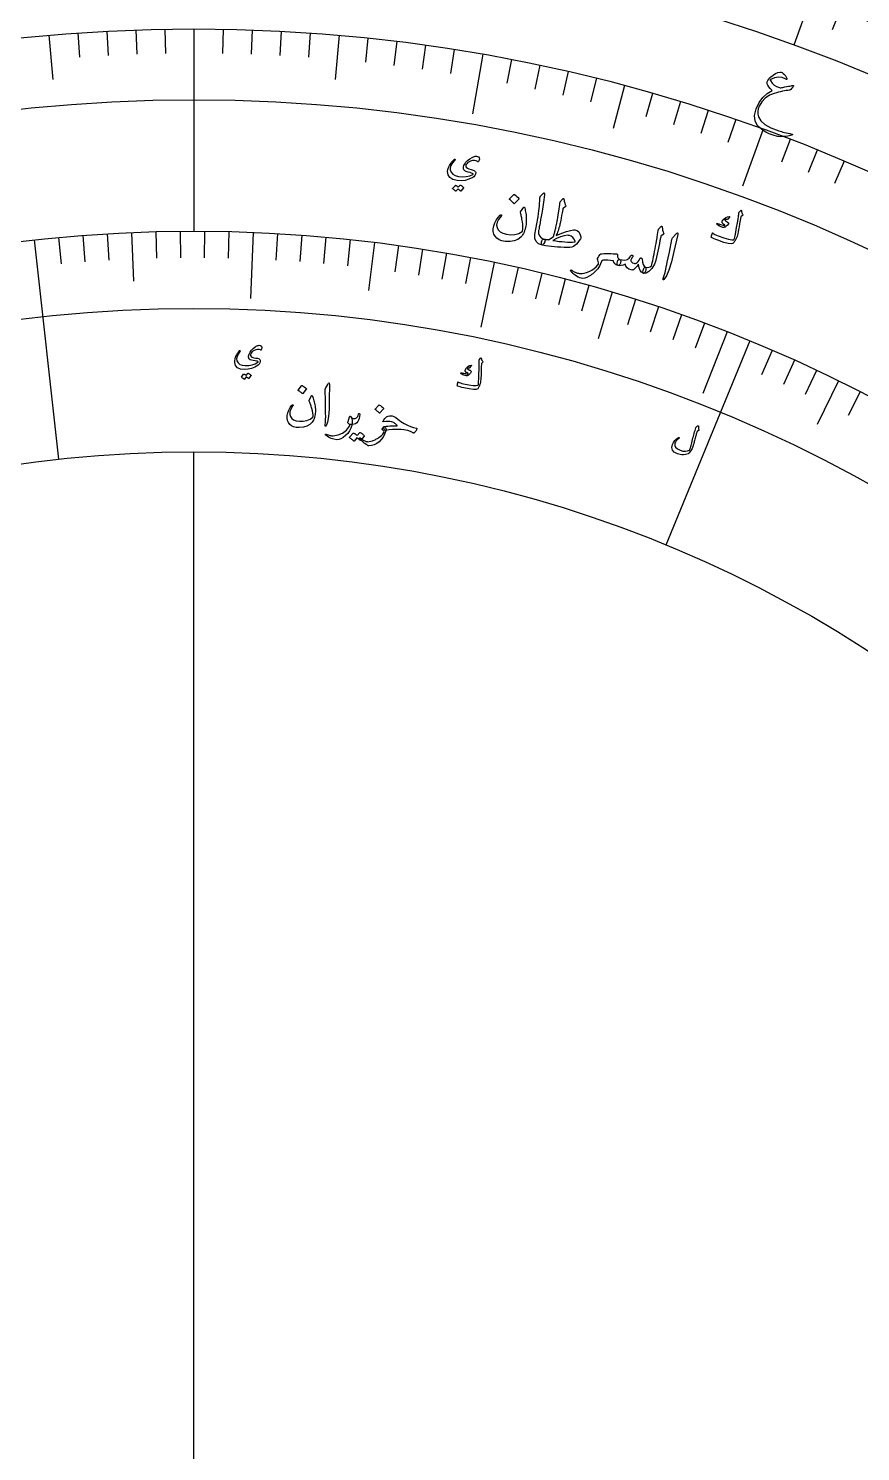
# Model space of a CAD drawing. Header units: millimetres. Extents: x -59 to 59, y -59 to 76.
# Drawn here: x -5.31 to 21.39, y 7.75 to 53.41 of the extents above; entities that cross this region are included whole.
import ezdxf

# ---------------------------------------------------------------- set-up
doc = ezdxf.new("R2010")
doc.units = ezdxf.units.MM
for name, color, linetype in [('ENGRAVE', 7, 'Continuous'), ('ENGRAVE_FINE', 8, 'Continuous'), ('TEXT', 5, 'Continuous')]:
    doc.layers.add(name, color=color, linetype=linetype)

msp = doc.modelspace()

# ---------------------------------------------------------------- linework, layer by layer
at = {"layer": 'ENGRAVE'}
for points in [[(19.7756, 54.333), (19.2459, 52.8777)], [(-4.6537, 53.1918), (-4.5292, 51.7694)], [(0, 53.395), (0, 46.905)], [(4.6537, 53.1918), (4.5292, 51.7694)], [(9.2719, 52.5838), (8.9339, 50.6664)], [(13.8196, 51.5756), (13.4501, 50.1965)], [(18.2622, 50.1749), (17.5963, 48.3453)], [(-5.1233, 46.6244), (-4.35, 39.5867)], [(-2.0062, 46.8621), (-1.9395, 45.3059)], [(1.8986, 46.8666), (1.8126, 44.7443)], [(5.7882, 46.5465), (5.596, 45.0008)], [(9.6366, 45.9044), (9.2002, 43.8257)], [(13.4182, 44.9448), (12.9726, 43.4523)], [(17.8322, 43.3831), (15.1405, 36.8347)], [(17.1075, 43.6739), (16.3328, 41.6962)], [(20.68, 42.1001), (19.9932, 40.7021)], [(0, -39.825), (0, 39.825)]]:
    msp.add_lwpolyline(points, dxfattribs=at)
for radius in [57.82, 57.82, 56.2713, 53.395, 53.395, 51.1235, 46.905, 46.905, 44.427, 39.825, 39.825]:
    msp.add_circle((0, 0), radius, dxfattribs=at)
at = {"layer": 'ENGRAVE_FINE'}
for points in [[(20.7208, 53.9796), (20.483, 53.36)], [(-3.7246, 53.2649), (-3.6703, 52.488)], [(-2.7945, 53.3218), (-2.7537, 52.5441)], [(-1.8635, 53.3625), (-1.8363, 52.5841)], [(-0.9319, 53.3869), (-0.9183, 52.6082)], [(0.9319, 53.3869), (0.9183, 52.6082)], [(1.8635, 53.3625), (1.8363, 52.5841)], [(2.7945, 53.3218), (2.7537, 52.5441)], [(3.7246, 53.2649), (3.6703, 52.488)], [(5.5813, 53.1025), (5.4999, 52.328)], [(6.5072, 52.997), (6.4123, 52.224)], [(7.4311, 52.8754), (7.3228, 52.1041)], [(8.3528, 52.7376), (8.231, 51.9684)], [(10.1882, 52.414), (10.0396, 51.6495)], [(11.1014, 52.2282), (10.9395, 51.4664)], [(12.0113, 52.0265), (11.8361, 51.2677)], [(12.9174, 51.8089), (12.729, 51.0533)], [(14.7177, 51.3266), (14.503, 50.5779)], [(15.6112, 51.0619), (15.3835, 50.3171)], [(16.5, 50.7817), (16.2593, 50.041)], [(17.3837, 50.486), (17.1302, 49.7496)], [(19.1351, 49.8485), (18.856, 49.1215)], [(20.0021, 49.507), (19.7104, 48.7849)], [(20.8631, 49.1504), (20.5588, 48.4335)], [(-4.3454, 46.7033), (-4.2667, 45.8573)], [(-3.5664, 46.7692), (-3.5018, 45.9221)], [(-2.7866, 46.8222), (-2.7361, 45.9741)], [(-1.2252, 46.889), (-1.2031, 46.0397)], [(-0.4441, 46.9029), (-0.4361, 46.0533)], [(0.3371, 46.9038), (0.331, 46.0542)], [(1.118, 46.8917), (1.0978, 46.0423)], [(2.6786, 46.8285), (2.6301, 45.9802)], [(3.4577, 46.7774), (3.3951, 45.9301)], [(4.2358, 46.7133), (4.1591, 45.8672)], [(5.0127, 46.6364), (4.9219, 45.7916)], [(6.562, 46.4437), (6.4431, 45.6025)], [(7.334, 46.3281), (7.2011, 45.4889)], [(8.1038, 46.1996), (7.9571, 45.3628)], [(8.8715, 46.0584), (8.7108, 45.2241)], [(10.3991, 45.7377), (10.2107, 44.9093)], [(11.1587, 45.5583), (10.9566, 44.7331)], [(11.9152, 45.3664), (11.6994, 44.5446)], [(12.6684, 45.1618), (12.439, 44.3438)], [(14.1642, 44.7153), (13.9077, 43.9053)], [(14.9064, 44.4734), (14.6364, 43.6678)], [(15.6444, 44.2191), (15.3611, 43.4182)], [(16.3782, 43.9526), (16.0816, 43.1565)], [(18.5519, 43.0802), (18.2159, 42.2999)], [(19.2666, 42.7654), (18.9176, 41.9908)], [(19.976, 42.4386), (19.6142, 41.6699)], [(21.3783, 41.7498), (20.991, 40.9936)]]:
    msp.add_lwpolyline(points, dxfattribs=at)
at = {"layer": 'TEXT'}
for points in [[(18.8079, 52.0081), (18.8428, 52.0051), (18.8771, 51.9921), (18.911, 51.969), (18.9444, 51.9359), (18.9604, 51.9163), (18.9747, 51.8973), (18.9873, 51.8787), (18.9982, 51.8606), (19.0075, 51.8431), (19.0151, 51.8263), (19.0212, 51.8102), (19.0256, 51.7949), (19.0272, 51.781), (19.0222, 51.7746), (19.0105, 51.7758), (18.9921, 51.7845), (18.8743, 51.8366), (18.7529, 51.8512), (18.6281, 51.8282), (18.5001, 51.7677), (18.4952, 51.7625), (18.4931, 51.756), (18.4936, 51.7483), (18.4968, 51.7394), (18.5506, 51.6581), (18.617, 51.5932), (18.6959, 51.5445), (18.7875, 51.5121), (18.8051, 51.5093), (18.8291, 51.5093), (18.8596, 51.5121), (18.8965, 51.5176), (18.9649, 51.5311), (19.0254, 51.5428), (19.0779, 51.553), (19.1225, 51.5615), (19.159, 51.5684), (19.1876, 51.5737), (19.2081, 51.5774), (19.2206, 51.5796), (19.2371, 51.5787), (19.2434, 51.5716), (19.2398, 51.5583), (19.2261, 51.5389), (19.1832, 51.4903), (19.1486, 51.4551), (19.1221, 51.4334), (19.1038, 51.4251), (19.0553, 51.4209), (19.0033, 51.4144), (18.9478, 51.4055), (18.8887, 51.3944), (18.8262, 51.3809), (18.7603, 51.3651), (18.6908, 51.347), (18.6179, 51.3265), (18.4648, 51.2653), (18.3335, 51.1758), (18.2241, 51.0583), (18.1365, 50.9129), (18.1046, 50.8281), (18.0897, 50.744), (18.0917, 50.6607), (18.1105, 50.5781), (18.185, 50.4497), (18.3197, 50.3315), (18.5145, 50.223), (18.7693, 50.1235), (18.8098, 50.1111), (18.8537, 50.0986), (18.9011, 50.0859), (18.9519, 50.0729), (19.006, 50.06), (19.0634, 50.0471), (19.1241, 50.0344), (19.188, 50.0217), (19.1988, 50.0189), (19.2062, 50.0153), (19.2103, 50.011), (19.211, 50.0061), (19.1937, 49.9896), (19.1434, 49.9738), (19.0602, 49.9585), (18.9441, 49.9437), (18.8748, 49.9376), (18.8156, 49.9359), (18.7663, 49.9386), (18.7271, 49.9458), (18.5865, 49.9863), (18.4617, 50.0308), (18.3529, 50.0794), (18.2599, 50.1321), (18.0985, 50.2714), (18.0077, 50.4332), (17.9875, 50.6179), (18.0385, 50.8256), (18.1358, 51.0281), (18.2539, 51.1952), (18.393, 51.3267), (18.5531, 51.4225), (18.4923, 51.4809), (18.4452, 51.5349), (18.4117, 51.5845), (18.3918, 51.6298), (18.388, 51.6465), (18.3874, 51.6636), (18.3901, 51.6809), (18.3959, 51.6985), (18.4195, 51.7429), (18.4461, 51.7835), (18.4755, 51.8203), (18.5078, 51.8532), (18.5846, 51.9152), (18.6602, 51.9616), (18.7346, 51.9926), (18.8079, 52.0081)], [(9.0961, 49.1402), (9.0522, 49.1644), (9, 49.1746), (8.9397, 49.1708), (8.8714, 49.153), (8.8263, 49.1322), (8.787, 49.1049), (8.7535, 49.0708), (8.7257, 49.0302), (8.7221, 49.0217), (8.7203, 49.0126), (8.7202, 49.0027), (8.7219, 48.9922), (8.7392, 48.9573), (8.7734, 48.9271), (8.8244, 48.9018), (8.8921, 48.8811), (8.959, 48.8614), (9.0062, 48.839), (9.0335, 48.8141), (9.041, 48.7867), (9.0326, 48.7339), (9.0137, 48.689), (8.9842, 48.652), (8.9441, 48.6228), (8.8243, 48.569), (8.7013, 48.5355), (8.575, 48.5221), (8.4452, 48.529), (8.308, 48.5627), (8.2112, 48.6227), (8.1547, 48.7091), (8.1386, 48.8221), (8.1464, 48.8813), (8.1655, 48.9439), (8.196, 49.0097), (8.2378, 49.0789), (8.2515, 49.0977), (8.2653, 49.1158), (8.2793, 49.1332), (8.2935, 49.1497), (8.308, 49.1656), (8.3228, 49.1808), (8.3379, 49.1955), (8.3535, 49.2094), (8.3615, 49.215), (8.3681, 49.2166), (8.3733, 49.2144), (8.3771, 49.2084), (8.3786, 49.2015), (8.3782, 49.1948), (8.3757, 49.1886), (8.3712, 49.1826), (8.2956, 49.097), (8.2458, 49.0166), (8.2219, 48.9415), (8.2237, 48.8717), (8.2539, 48.7934), (8.3072, 48.7327), (8.3837, 48.6895), (8.4833, 48.6637), (8.6147, 48.6513), (8.7361, 48.6573), (8.8477, 48.6817), (8.9495, 48.7246), (8.9559, 48.7287), (8.9589, 48.7334), (8.9585, 48.7386), (8.9547, 48.7446), (8.9371, 48.7575), (8.9051, 48.7715), (8.8587, 48.7867), (8.7978, 48.8029), (8.7363, 48.8219), (8.6909, 48.8451), (8.6615, 48.8725), (8.6483, 48.904), (8.6457, 48.9388), (8.6496, 48.9741), (8.6598, 49.01), (8.6765, 49.0464), (8.722, 49.1156), (8.779, 49.1766), (8.8475, 49.2294), (8.9276, 49.2739), (8.9486, 49.284), (8.9688, 49.2924), (8.9881, 49.2992), (9.0065, 49.3042), (9.024, 49.3076), (9.0405, 49.3095), (9.0559, 49.31), (9.0703, 49.3089), (9.1247, 49.2935), (9.1541, 49.2632), (9.1586, 49.2179), (9.1382, 49.1577), (9.1284, 49.1423), (9.1182, 49.1343), (9.1074, 49.1336), (9.0961, 49.1402)], [(8.544, 48.3807), (8.5461, 48.3822), (8.5488, 48.3829), (8.5521, 48.3827), (8.5559, 48.3816), (8.569, 48.3738), (8.5815, 48.3656), (8.5935, 48.3568), (8.6049, 48.3476), (8.6159, 48.3379), (8.6264, 48.3274), (8.6366, 48.3163), (8.6464, 48.3045), (8.648, 48.3011), (8.6485, 48.2978), (8.6476, 48.2945), (8.6455, 48.2913), (8.5578, 48.1938), (8.5557, 48.1927), (8.5529, 48.1931), (8.5496, 48.1952), (8.5456, 48.1989), (8.5429, 48.2021), (8.5385, 48.2067), (8.5323, 48.2126), (8.5244, 48.2198), (8.5146, 48.2284), (8.5028, 48.2386), (8.4892, 48.2504), (8.4736, 48.2637), (8.4048, 48.188), (8.4019, 48.1858), (8.3986, 48.1857), (8.3949, 48.1877), (8.3909, 48.1919), (8.3874, 48.1955), (8.3819, 48.2009), (8.3743, 48.2081), (8.3646, 48.2173), (8.3527, 48.2282), (8.3384, 48.2411), (8.3217, 48.2559), (8.3026, 48.2726), (8.3007, 48.2751), (8.3001, 48.2775), (8.3008, 48.2796), (8.3026, 48.2815), (8.3905, 48.3749), (8.3926, 48.3764), (8.3953, 48.377), (8.3985, 48.3768), (8.4024, 48.3758), (8.4136, 48.3698), (8.4244, 48.3632), (8.4347, 48.3561), (8.4445, 48.3484), (8.4539, 48.3402), (8.4628, 48.3316), (8.4713, 48.3226), (8.4794, 48.3133)], [(10.2688, 48.0789), (10.2722, 48.0811), (10.2765, 48.0819), (10.2817, 48.0814), (10.2878, 48.0795), (10.328, 48.0526), (10.3647, 48.0224), (10.3981, 47.9888), (10.4279, 47.9519), (10.4305, 47.9467), (10.4311, 47.942), (10.4297, 47.9376), (10.4263, 47.9337), (10.2843, 47.7884), (10.2795, 47.7852), (10.2742, 47.7853), (10.2685, 47.7887), (10.2623, 47.7954), (10.2569, 47.8012), (10.2484, 47.81), (10.2366, 47.8218), (10.2217, 47.8365), (10.2034, 47.8543), (10.1812, 47.8753), (10.1553, 47.8993), (10.1256, 47.9264), (10.1218, 47.9307), (10.1203, 47.9345), (10.121, 47.9378), (10.1239, 47.9407)], [(11.2181, 48.1222), (11.224, 48.1277), (11.2292, 48.1312), (11.2335, 48.1325), (11.237, 48.1317), (11.2417, 48.1275), (11.2445, 48.1177), (11.2453, 48.1023), (11.2443, 48.0812), (11.2243, 47.9121), (11.2038, 47.7563), (11.1827, 47.6136), (11.1612, 47.4842), (11.1409, 47.3739), (11.1229, 47.2751), (11.107, 47.1876), (11.0934, 47.1116), (11.0819, 47.0469), (11.0724, 46.9938), (11.0648, 46.9521), (11.0592, 46.9218), (11.0577, 46.8277), (11.0852, 46.7516), (11.1419, 46.6936), (11.2276, 46.6536), (11.2511, 46.6409), (11.2634, 46.6216), (11.2645, 46.5957), (11.2545, 46.5632), (11.2317, 46.5137), (11.2117, 46.4792), (11.1944, 46.4598), (11.1799, 46.4554), (11.0576, 46.5024), (10.9763, 46.5749), (10.9361, 46.6731), (10.937, 46.797), (10.946, 46.8543), (10.9554, 46.9116), (10.9652, 46.969), (10.9755, 47.0264), (10.9861, 47.0839), (10.9968, 47.1415), (11.0077, 47.1992), (11.0188, 47.257), (11.0401, 47.3672), (11.0571, 47.467), (11.07, 47.5562), (11.0786, 47.6349), (11.0847, 47.711), (11.0903, 47.7923), (11.0953, 47.8789), (11.0996, 47.9706), (11.1012, 47.987), (11.105, 48.0014), (11.111, 48.0138), (11.1192, 48.0242)], [(11.8369, 47.9457), (11.8437, 47.95), (11.8494, 47.9525), (11.854, 47.9533), (11.8577, 47.9522), (11.8616, 47.9492), (11.8648, 47.9446), (11.8673, 47.9385), (11.8691, 47.9307), (11.876, 47.8975), (11.8828, 47.8667), (11.8893, 47.8382), (11.8958, 47.8121), (11.9022, 47.7886), (11.9089, 47.768), (11.9159, 47.7502), (11.9231, 47.7353), (11.9281, 47.7232), (11.928, 47.7119), (11.9226, 47.7012), (11.9121, 47.6913), (11.8536, 47.6476), (11.8455, 47.6395), (11.8391, 47.6296), (11.8342, 47.6178), (11.831, 47.6042), (11.8124, 47.4987), (11.7958, 47.4058), (11.7812, 47.3256), (11.7685, 47.258), (11.7579, 47.2029), (11.7494, 47.16), (11.7431, 47.1295), (11.739, 47.1113), (11.7252, 47.0578), (11.7111, 47.0074), (11.6967, 46.9599), (11.682, 46.9154), (11.6672, 46.8739), (11.6524, 46.8352), (11.6376, 46.7995), (11.6228, 46.7668), (11.8008, 46.8436), (11.9526, 46.8986), (12.0779, 46.932), (12.1764, 46.944), (12.2186, 46.9429), (12.2553, 46.9375), (12.2865, 46.9276), (12.312, 46.9133), (12.3455, 46.8831), (12.3739, 46.8419), (12.3973, 46.7898), (12.4157, 46.7266), (12.4173, 46.7122), (12.4154, 46.6968), (12.41, 46.6802), (12.401, 46.6625), (12.3614, 46.601), (12.3186, 46.5438), (12.2726, 46.491), (12.2235, 46.4424), (12.1807, 46.4141), (12.1258, 46.3943), (12.0585, 46.3829), (11.9789, 46.3798), (11.8744, 46.3832), (11.7712, 46.3883), (11.6692, 46.395), (11.5684, 46.4034), (11.469, 46.4135), (11.3711, 46.4256), (11.2748, 46.4395), (11.1799, 46.4554), (11.1702, 46.4609), (11.1627, 46.4724), (11.1574, 46.4896), (11.1545, 46.5128), (11.1536, 46.5405), (11.1558, 46.5666), (11.1611, 46.5911), (11.1695, 46.614), (11.1805, 46.633), (11.1939, 46.6459), (11.2096, 46.6528), (11.2276, 46.6536), (11.2503, 46.6494), (11.2719, 46.6458), (11.2922, 46.6428), (11.3114, 46.6403), (11.3294, 46.6381), (11.3461, 46.636), (11.3614, 46.6338), (11.3755, 46.6317), (11.5274, 46.7204), (11.5298, 46.7253), (11.5325, 46.7317), (11.5357, 46.7396), (11.5392, 46.749), (11.543, 46.7599), (11.5473, 46.7723), (11.5519, 46.7863), (11.5569, 46.8018), (11.562, 46.8186), (11.5673, 46.8368), (11.5725, 46.8563), (11.5778, 46.8771), (11.5832, 46.899), (11.5888, 46.9219), (11.5947, 46.9457), (11.6009, 46.9705), (11.6075, 46.9986), (11.615, 47.0324), (11.6232, 47.0717), (11.6323, 47.1167), (11.6421, 47.1671), (11.6525, 47.2226), (11.6636, 47.2831), (11.6754, 47.3487), (11.7011, 47.4944), (11.7202, 47.61), (11.7328, 47.6954), (11.7388, 47.7506), (11.7415, 47.7864), (11.7441, 47.8134), (11.7467, 47.8318), (11.7492, 47.8413), (11.7605, 47.8578), (11.7716, 47.8732), (11.7826, 47.8874), (11.7935, 47.9004), (11.8044, 47.9126), (11.8152, 47.9242), (11.8261, 47.9353), (11.8369, 47.9457)], [(10.6125, 47.6562), (10.6229, 47.6147), (10.6324, 47.5717), (10.6409, 47.5272), (10.6484, 47.4811), (10.6547, 47.4333), (10.6593, 47.3835), (10.6623, 47.3317), (10.6636, 47.2781), (10.6631, 47.225), (10.6602, 47.1729), (10.6549, 47.1218), (10.6472, 47.0716), (10.6371, 47.0223), (10.6245, 46.9737), (10.6095, 46.9258), (10.592, 46.8786), (10.5697, 46.8299), (10.5445, 46.786), (10.5164, 46.7468), (10.4852, 46.7123), (10.3896, 46.6392), (10.2751, 46.5925), (10.1418, 46.5721), (9.9894, 46.5776), (9.8826, 46.5977), (9.7926, 46.6316), (9.7191, 46.6795), (9.6621, 46.7414), (9.6244, 46.8137), (9.6045, 46.8932), (9.6023, 46.98), (9.6179, 47.0742), (9.6508, 47.1707), (9.697, 47.2603), (9.7568, 47.3431), (9.8301, 47.419), (9.8409, 47.4272), (9.8505, 47.431), (9.859, 47.4304), (9.8662, 47.4254), (9.8722, 47.4169), (9.8723, 47.4068), (9.8665, 47.395), (9.8548, 47.3815), (9.777, 47.283), (9.7293, 47.1895), (9.7116, 47.1011), (9.7238, 47.0178), (9.7624, 46.945), (9.8258, 46.8855), (9.9139, 46.8392), (10.0268, 46.8059), (10.1684, 46.7897), (10.3, 46.7993), (10.4216, 46.8348), (10.5335, 46.8964), (10.5361, 46.8989), (10.5384, 46.9029), (10.5405, 46.9083), (10.5424, 46.9153), (10.5517, 46.9714), (10.5544, 47.0385), (10.5506, 47.1167), (10.5402, 47.2059), (10.5331, 47.2512), (10.5259, 47.2935), (10.5186, 47.3328), (10.5112, 47.369), (10.5035, 47.4021), (10.4953, 47.432), (10.4867, 47.4586), (10.4777, 47.482), (10.4736, 47.494), (10.4722, 47.5046), (10.4733, 47.5138), (10.4771, 47.5215), (10.5804, 47.6703), (10.5888, 47.6785), (10.5969, 47.6788), (10.6048, 47.6714), (10.6125, 47.6562)], [(17.569, 47.5575), (17.5714, 47.5398), (17.5744, 47.5228), (17.5781, 47.5065), (17.5824, 47.4908), (17.5875, 47.4757), (17.5933, 47.4612), (17.5999, 47.4472), (17.6074, 47.4339), (17.6096, 47.4271), (17.6087, 47.4204), (17.6048, 47.414), (17.5977, 47.4078), (17.5573, 47.3758), (17.5532, 47.3723), (17.5501, 47.3691), (17.5479, 47.3664), (17.5466, 47.3642), (17.5282, 47.2443), (17.5107, 47.1362), (17.4941, 47.04), (17.4786, 46.9556), (17.464, 46.8832), (17.4503, 46.8229), (17.4376, 46.7746), (17.4259, 46.7383), (17.4008, 46.671), (17.3916, 46.6502), (17.3814, 46.6296), (17.3702, 46.6093), (17.3578, 46.5893), (17.3444, 46.5696), (17.3297, 46.5503), (17.3138, 46.5314), (17.2966, 46.5128), (17.2433, 46.4956), (17.1444, 46.5071), (16.9997, 46.547), (16.809, 46.6149), (16.7503, 46.6384), (16.6965, 46.6616), (16.6476, 46.6845), (16.6036, 46.7071), (16.6, 46.7104), (16.598, 46.7142), (16.5974, 46.7184), (16.5984, 46.723), (16.6047, 46.7446), (16.6105, 46.7642), (16.6159, 46.7818), (16.6209, 46.7974), (16.6256, 46.8112), (16.63, 46.8233), (16.634, 46.8339), (16.6378, 46.8427), (16.6402, 46.8476), (16.6431, 46.8498), (16.6463, 46.8493), (16.6499, 46.8462), (16.6786, 46.825), (16.7176, 46.803), (16.7667, 46.7803), (16.826, 46.7568), (17.0051, 46.692), (17.1481, 46.6493), (17.2553, 46.629), (17.3267, 46.6314), (17.3421, 46.6732), (17.3618, 46.7524), (17.3858, 46.8688), (17.4138, 47.0227), (17.4406, 47.1771), (17.4602, 47.2942), (17.4729, 47.3737), (17.4786, 47.4159), (17.4798, 47.4275), (17.481, 47.4384), (17.482, 47.4486), (17.483, 47.458), (17.4839, 47.4665), (17.4846, 47.4742), (17.4852, 47.4809), (17.4857, 47.4867), (17.4874, 47.499), (17.4911, 47.51), (17.4967, 47.5198), (17.5042, 47.5283), (17.55, 47.5707), (17.5535, 47.5734), (17.5567, 47.5749), (17.5597, 47.5751), (17.5623, 47.574), (17.565, 47.5709), (17.567, 47.5672), (17.5683, 47.5627), (17.569, 47.5575)], [(14.9101, 46.9666), (14.9362, 46.9971), (14.9567, 47.0214), (14.9715, 47.0394), (14.9807, 47.0511), (14.9873, 47.0584), (14.9942, 47.0629), (15.0015, 47.0646), (15.009, 47.0635), (15.0168, 47.0596), (15.0222, 47.0533), (15.0255, 47.0449), (15.0265, 47.0342), (15.0301, 46.9821), (15.0386, 46.9334), (15.0522, 46.8881), (15.0708, 46.8463), (15.0756, 46.8333), (15.0742, 46.8209), (15.0665, 46.8089), (15.0527, 46.7974), (14.9829, 46.7461), (14.9766, 46.7151), (14.9704, 46.6847), (14.9645, 46.6548), (14.9587, 46.6254), (14.9531, 46.5966), (14.9476, 46.5683), (14.9423, 46.5406), (14.9372, 46.5134), (14.8895, 46.2617), (14.8469, 46.0666), (14.8095, 45.9282), (14.7776, 45.8462), (14.6882, 45.7077), (14.5995, 45.6126), (14.5113, 45.561), (14.4236, 45.5528), (14.4214, 45.5535), (14.4193, 45.5541), (14.4172, 45.5548), (14.415, 45.5555), (14.4061, 45.5717), (14.4068, 45.602), (14.4169, 45.6466), (14.4365, 45.7055), (14.4454, 45.7267), (14.4565, 45.7407), (14.4697, 45.7475), (14.4851, 45.7471), (14.5431, 45.7407), (14.5948, 45.7461), (14.6403, 45.7632), (14.6795, 45.7921), (14.6921, 45.8379), (14.7053, 45.8903), (14.719, 45.9494), (14.7331, 46.0152), (14.7478, 46.0873), (14.763, 46.1655), (14.7788, 46.2498), (14.7951, 46.3401), (14.8119, 46.4287), (14.8266, 46.5084), (14.8394, 46.5792), (14.8502, 46.6411), (14.8593, 46.694), (14.8671, 46.7379), (14.8735, 46.7727), (14.8785, 46.7985), (14.8956, 46.9285), (14.8987, 46.9408), (14.9022, 46.9513), (14.906, 46.9599), (14.9101, 46.9666)], [(17.1836, 47.374), (17.186, 47.3727), (17.1879, 47.3708), (17.1892, 47.3684), (17.1899, 47.3654), (17.1897, 47.3631), (17.189, 47.3607), (17.1879, 47.3582), (17.1864, 47.3558), (17.1307, 47.2933), (17.1245, 47.2872), (17.1187, 47.2829), (17.1133, 47.2804), (17.1084, 47.2796), (17.0892, 47.281), (17.072, 47.2799), (17.0568, 47.2763), (17.0437, 47.2702), (17.04, 47.2659), (17.0407, 47.2596), (17.0458, 47.2514), (17.0552, 47.2412), (17.0621, 47.2357), (17.0692, 47.2303), (17.0766, 47.225), (17.0844, 47.2197), (17.0926, 47.2145), (17.1013, 47.2093), (17.1104, 47.2042), (17.1201, 47.199), (17.15, 47.1717), (17.1504, 47.1377), (17.1214, 47.0971), (17.0629, 47.0498), (17.0413, 47.0373), (17.0215, 47.0286), (17.0035, 47.0237), (16.9873, 47.0226), (16.9708, 47.025), (16.949, 47.0314), (16.9221, 47.0418), (16.89, 47.0561), (16.8737, 47.0638), (16.8584, 47.0717), (16.8443, 47.0798), (16.8311, 47.0881), (16.8189, 47.0963), (16.8076, 47.1043), (16.7971, 47.1119), (16.7875, 47.1192), (16.7822, 47.1253), (16.7789, 47.1312), (16.7778, 47.137), (16.7787, 47.1426), (16.7815, 47.1477), (16.7855, 47.1507), (16.7906, 47.1515), (16.797, 47.1501), (16.8168, 47.1445), (16.8391, 47.1378), (16.864, 47.13), (16.8913, 47.121), (16.9425, 47.1043), (16.983, 47.0931), (17.0131, 47.0874), (17.0326, 47.0873), (17.0354, 47.0881), (17.0374, 47.0898), (17.0386, 47.0924), (17.0388, 47.0959), (17.0383, 47.0984), (17.0367, 47.101), (17.0341, 47.1038), (17.0303, 47.1068), (16.9935, 47.131), (16.9785, 47.1419), (16.9663, 47.1533), (16.9571, 47.1652), (16.9508, 47.1775), (16.9465, 47.191), (16.9456, 47.2035), (16.9482, 47.2153), (16.9541, 47.2262), (17.0075, 47.295), (17.0635, 47.3426), (17.1222, 47.3689), (17.1836, 47.374)], [(12.0483, 46.7665), (12.0371, 46.769), (12.0254, 46.7707), (12.0132, 46.7716), (12.0005, 46.7718), (11.8817, 46.757), (11.7605, 46.7247), (11.637, 46.675), (11.5113, 46.6077), (11.6161, 46.5919), (11.7162, 46.5788), (11.8115, 46.5685), (11.9021, 46.5609), (11.9879, 46.5563), (12.069, 46.5548), (12.1455, 46.5564), (12.2173, 46.5611), (12.2241, 46.5621), (12.2282, 46.5647), (12.2294, 46.5689), (12.2279, 46.5747), (12.1959, 46.6449), (12.1553, 46.7002), (12.1061, 46.7408), (12.0483, 46.7665)], [(15.4635, 46.8112), (15.4977, 46.8441), (15.5192, 46.8524), (15.5281, 46.8364), (15.5243, 46.7959), (15.3995, 46.2526), (15.3215, 45.9196), (15.2419, 45.6593), (15.1613, 45.4717), (15.0799, 45.3564), (15.0693, 45.3483), (15.0612, 45.3448), (15.0555, 45.3458), (15.0521, 45.3513), (15.0505, 45.3589), (15.0506, 45.368), (15.0523, 45.3786), (15.0557, 45.3907), (15.0866, 45.4838), (15.1151, 45.584), (15.1411, 45.6912), (15.1647, 45.8056), (15.1714, 45.8353), (15.1886, 45.9157), (15.2163, 46.047), (15.2543, 46.2291), (15.3346, 46.6343), (15.3403, 46.6554), (15.3477, 46.6741), (15.3567, 46.6905), (15.3674, 46.7046)], [(13.6123, 45.8017), (13.579, 45.8133), (13.55, 45.8267), (13.5255, 45.8421), (13.5052, 45.8594), (13.4966, 45.8684), (13.4889, 45.8784), (13.4822, 45.8892), (13.4765, 45.9009), (13.4714, 45.9133), (13.4666, 45.9262), (13.4621, 45.9396), (13.4579, 45.9536), (13.3638, 45.9663), (13.2763, 45.9734), (13.1954, 45.9748), (13.1212, 45.9707), (13.1048, 45.9668), (13.0915, 45.9586), (13.0814, 45.9463), (13.0746, 45.9299), (13.0493, 45.8616), (13.0215, 45.8007), (12.9913, 45.7474), (12.9585, 45.7015), (12.9292, 45.6667), (12.8983, 45.6332), (12.866, 45.601), (12.8322, 45.5701), (12.797, 45.5406), (12.7604, 45.5126), (12.7224, 45.4862), (12.683, 45.4614), (12.6087, 45.4214), (12.5414, 45.3967), (12.4811, 45.3873), (12.4275, 45.3934), (12.3791, 45.4097), (12.3298, 45.4323), (12.2797, 45.4613), (12.2286, 45.4966), (12.2041, 45.5159), (12.1819, 45.534), (12.162, 45.5512), (12.1443, 45.5672), (12.1288, 45.5821), (12.1152, 45.5958), (12.1036, 45.6081), (12.0939, 45.6193), (12.0887, 45.628), (12.0865, 45.6365), (12.0874, 45.6447), (12.0913, 45.6528), (12.0975, 45.6586), (12.1048, 45.6603), (12.1134, 45.6579), (12.1231, 45.6514), (12.1609, 45.6248), (12.1958, 45.6033), (12.2278, 45.587), (12.2568, 45.5758), (12.272, 45.5708), (12.2883, 45.5661), (12.3057, 45.5617), (12.3242, 45.5576), (12.3438, 45.5538), (12.3644, 45.5502), (12.3862, 45.547), (12.409, 45.544), (12.4591, 45.5444), (12.5203, 45.5558), (12.5927, 45.5781), (12.6763, 45.6114), (12.7618, 45.6542), (12.8397, 45.7056), (12.91, 45.7655), (12.9728, 45.834), (12.9753, 45.8368), (12.9768, 45.8399), (12.9772, 45.8433), (12.9765, 45.8471), (12.9764, 45.893), (12.9724, 45.9353), (12.9643, 45.9741), (12.9524, 46.0092), (12.9521, 46.0299), (12.966, 46.0618), (12.9943, 46.105), (13.0368, 46.1595), (13.0477, 46.1694), (13.0598, 46.1766), (13.0732, 46.181), (13.0879, 46.1827), (13.1502, 46.1846), (13.2114, 46.1858), (13.2716, 46.1864), (13.3307, 46.1863), (13.3891, 46.1853), (13.4469, 46.1833), (13.5041, 46.1801), (13.5607, 46.1759), (13.5739, 46.1736), (13.5832, 46.1682), (13.5887, 46.1598), (13.5903, 46.1484), (13.588, 46.1243), (13.5884, 46.1017), (13.5916, 46.0807), (13.5976, 46.0612), (13.608, 46.044), (13.6235, 46.0276), (13.6443, 46.0119), (13.6704, 45.9971), (13.6824, 45.9872), (13.6902, 45.9729), (13.6938, 45.9543), (13.6931, 45.9313), (13.6889, 45.9065), (13.6821, 45.8826), (13.6725, 45.8594), (13.6603, 45.8371), (13.6474, 45.8192), (13.6351, 45.8074), (13.6234, 45.8016), (13.6123, 45.8017)], [(13.666, 45.9984), (13.7422, 45.9805), (13.8084, 45.9748), (13.8649, 45.9814), (13.9116, 46.0005), (13.9358, 46.019), (13.9614, 46.044), (13.9883, 46.0753), (14.0166, 46.113), (14.0262, 46.1239), (14.0353, 46.1316), (14.0441, 46.1362), (14.0525, 46.1376), (14.0623, 46.1367), (14.0702, 46.1334), (14.0762, 46.1277), (14.0802, 46.1197), (14.0826, 46.1089), (14.0819, 46.0979), (14.0781, 46.0866), (14.0713, 46.075), (14.0505, 46.0463), (14.0349, 46.0216), (14.0248, 46.0009), (14.02, 45.9841), (14.02, 45.9582), (14.0296, 45.9344), (14.0486, 45.9128), (14.0771, 45.8932), (14.1108, 45.8779), (14.1408, 45.8701), (14.1673, 45.8699), (14.1903, 45.8773), (14.2185, 45.8978), (14.2494, 45.9308), (14.283, 45.9762), (14.3194, 46.0341), (14.3243, 46.0409), (14.3315, 46.0446), (14.3411, 46.0452), (14.3529, 46.0427), (14.3634, 46.0382), (14.371, 46.0323), (14.3758, 46.0248), (14.3778, 46.0159), (14.3894, 45.9148), (14.4115, 45.8362), (14.4441, 45.7801), (14.4873, 45.7464), (14.4968, 45.7378), (14.5024, 45.7214), (14.5041, 45.6974), (14.5019, 45.6658), (14.4974, 45.6415), (14.4905, 45.6189), (14.4812, 45.5979), (14.4695, 45.5786), (14.4583, 45.5645), (14.4474, 45.5553), (14.4365, 45.5512), (14.4257, 45.5521), (14.3612, 45.5872), (14.3129, 45.6464), (14.281, 45.7298), (14.2653, 45.8375), (14.2645, 45.843), (14.2625, 45.8455), (14.2591, 45.8447), (14.2545, 45.8408), (14.2167, 45.7869), (14.1823, 45.7429), (14.1512, 45.7088), (14.1236, 45.6846), (14.0993, 45.67), (14.0747, 45.6612), (14.0498, 45.6581), (14.0246, 45.6606), (13.9555, 45.687), (13.9003, 45.7264), (13.859, 45.779), (13.8317, 45.8448), (13.7697, 45.8176), (13.7119, 45.8016), (13.658, 45.7967), (13.608, 45.803), (13.5966, 45.8096), (13.5884, 45.8218), (13.5833, 45.8396), (13.5813, 45.8629), (13.586, 45.9318), (13.6016, 45.9774), (13.6283, 45.9996), (13.666, 45.9984)], [(2.1323, 43.0942), (2.0898, 43.1107), (2.0416, 43.1136), (1.9877, 43.1028), (1.9283, 43.0784), (1.8902, 43.0543), (1.8581, 43.0249), (1.832, 42.9901), (1.8119, 42.9501), (1.8097, 42.9421), (1.8092, 42.9336), (1.8103, 42.9247), (1.8131, 42.9154), (1.833, 42.8861), (1.8674, 42.8631), (1.9164, 42.8464), (1.9799, 42.836), (2.0426, 42.8263), (2.0878, 42.8119), (2.1154, 42.7928), (2.1255, 42.769), (2.1244, 42.7204), (2.1127, 42.6776), (2.0906, 42.6407), (2.0581, 42.6096), (1.9567, 42.5466), (1.85, 42.5015), (1.7379, 42.4741), (1.6202, 42.4645), (1.4925, 42.4782), (1.3981, 42.5204), (1.3367, 42.5914), (1.3084, 42.6912), (1.3083, 42.7455), (1.3178, 42.8042), (1.3372, 42.8672), (1.3665, 42.9346), (1.3765, 42.9533), (1.3868, 42.9713), (1.3973, 42.9886), (1.408, 43.0053), (1.4191, 43.0213), (1.4306, 43.0369), (1.4425, 43.0519), (1.4548, 43.0664), (1.4613, 43.0723), (1.4671, 43.0746), (1.472, 43.0733), (1.4762, 43.0683), (1.4784, 43.0622), (1.4788, 43.0562), (1.4774, 43.0503), (1.4741, 43.0444), (1.4163, 42.958), (1.3813, 42.8795), (1.3689, 42.8089), (1.379, 42.7463), (1.4157, 42.6794), (1.4712, 42.6312), (1.5453, 42.6016), (1.6382, 42.5905), (1.758, 42.5953), (1.8666, 42.6154), (1.9641, 42.651), (2.0506, 42.702), (2.0559, 42.7064), (2.058, 42.711), (2.057, 42.7157), (2.0528, 42.7206), (2.0355, 42.7301), (2.0049, 42.7388), (1.9613, 42.7469), (1.9045, 42.7541), (1.8468, 42.7638), (1.803, 42.7792), (1.7733, 42.8003), (1.7576, 42.8271), (1.751, 42.8581), (1.7502, 42.8904), (1.755, 42.9239), (1.7656, 42.9587), (1.7982, 43.0266), (1.8422, 43.0885), (1.8975, 43.1444), (1.9643, 43.1942), (1.982, 43.2059), (1.9992, 43.2159), (2.0157, 43.2243), (2.0317, 43.2311), (2.0471, 43.2363), (2.0617, 43.24), (2.0755, 43.2422), (2.0887, 43.243), (2.1395, 43.2358), (2.1697, 43.212), (2.1792, 43.1718), (2.1682, 43.1151), (2.1612, 43.1), (2.1529, 43.0915), (2.1433, 43.0895), (2.1323, 43.0942)], [(9.2167, 42.8244), (9.2212, 42.8089), (9.2261, 42.794), (9.2315, 42.7797), (9.2374, 42.7661), (9.2439, 42.7532), (9.251, 42.7409), (9.2588, 42.7292), (9.2672, 42.7181), (9.2701, 42.7123), (9.2702, 42.7062), (9.2675, 42.6999), (9.2619, 42.6934), (9.2296, 42.6595), (9.2264, 42.6557), (9.224, 42.6525), (9.2223, 42.6498), (9.2215, 42.6476), (9.2203, 42.5373), (9.2185, 42.4378), (9.216, 42.3491), (9.2128, 42.2712), (9.209, 42.2041), (9.2044, 42.1481), (9.1992, 42.103), (9.1933, 42.0688), (9.1793, 42.0051), (9.1738, 41.9851), (9.1672, 41.9653), (9.1597, 41.9456), (9.1512, 41.926), (9.1416, 41.9066), (9.1308, 41.8873), (9.1189, 41.8682), (9.1059, 41.8493), (9.0602, 41.8269), (8.9697, 41.8245), (8.8344, 41.8418), (8.6541, 41.8784), (8.5982, 41.8919), (8.5468, 41.9058), (8.4998, 41.9201), (8.4574, 41.9349), (8.4537, 41.9374), (8.4514, 41.9405), (8.4504, 41.9442), (8.4506, 41.9484), (8.4535, 41.9687), (8.4562, 41.9871), (8.4588, 42.0036), (8.4613, 42.0183), (8.4637, 42.0313), (8.4661, 42.0428), (8.4684, 42.0528), (8.4707, 42.0613), (8.4722, 42.066), (8.4745, 42.0683), (8.4774, 42.0683), (8.4811, 42.066), (8.5097, 42.0506), (8.5475, 42.0359), (8.5947, 42.0218), (8.6511, 42.0082), (8.8206, 41.973), (8.9548, 41.953), (9.0538, 41.9486), (9.1177, 41.9599), (9.1262, 41.9995), (9.1338, 42.0733), (9.1404, 42.1812), (9.1459, 42.3232), (9.1501, 42.4656), (9.1527, 42.5735), (9.1539, 42.6467), (9.1536, 42.6854), (9.1532, 42.696), (9.1528, 42.706), (9.1525, 42.7153), (9.1522, 42.7238), (9.1518, 42.7317), (9.1515, 42.7386), (9.1512, 42.7447), (9.1508, 42.75), (9.1508, 42.7613), (9.1527, 42.7717), (9.1565, 42.7812), (9.1621, 42.7898), (9.1979, 42.8339), (9.2007, 42.8368), (9.2034, 42.8385), (9.2061, 42.8391), (9.2086, 42.8384), (9.2114, 42.8361), (9.2137, 42.8329), (9.2155, 42.8291), (9.2167, 42.8244)], [(8.8933, 42.6097), (8.8957, 42.6089), (8.8977, 42.6075), (8.8991, 42.6054), (8.9001, 42.6029), (8.9002, 42.6007), (8.8999, 42.5985), (8.8993, 42.5961), (8.8982, 42.5937), (8.8561, 42.5304), (8.8513, 42.5241), (8.8466, 42.5194), (8.8421, 42.5164), (8.8378, 42.5151), (8.8203, 42.5139), (8.805, 42.5107), (8.7918, 42.5055), (8.7808, 42.4984), (8.778, 42.494), (8.7794, 42.4885), (8.7851, 42.4817), (8.7949, 42.4737), (8.8018, 42.4696), (8.8089, 42.4657), (8.8163, 42.4619), (8.8239, 42.4581), (8.832, 42.4545), (8.8404, 42.451), (8.8494, 42.4475), (8.8587, 42.4441), (8.8892, 42.4233), (8.894, 42.3928), (8.873, 42.3526), (8.8264, 42.3025), (8.8086, 42.2884), (8.792, 42.278), (8.7764, 42.2713), (8.7619, 42.2683), (8.7468, 42.2683), (8.7264, 42.2712), (8.7008, 42.2771), (8.67, 42.2859), (8.6544, 42.2907), (8.6396, 42.2958), (8.6258, 42.3013), (8.6129, 42.3071), (8.6009, 42.3129), (8.5897, 42.3186), (8.5793, 42.3241), (8.5697, 42.3294), (8.5641, 42.3342), (8.5604, 42.3391), (8.5586, 42.3442), (8.5587, 42.3493), (8.5606, 42.3543), (8.5638, 42.3575), (8.5683, 42.3588), (8.5742, 42.3584), (8.5927, 42.3559), (8.6137, 42.3528), (8.6371, 42.349), (8.6629, 42.3444), (8.711, 42.336), (8.749, 42.3312), (8.7768, 42.3299), (8.7944, 42.3323), (8.7968, 42.3334), (8.7984, 42.3352), (8.7991, 42.3377), (8.7989, 42.3409), (8.7981, 42.343), (8.7963, 42.3452), (8.7936, 42.3474), (8.7897, 42.3496), (8.7536, 42.3666), (8.7386, 42.3745), (8.7262, 42.3831), (8.7164, 42.3926), (8.7091, 42.403), (8.7035, 42.4145), (8.7011, 42.4257), (8.7019, 42.4366), (8.7058, 42.4472), (8.745, 42.516), (8.7893, 42.566), (8.8387, 42.5973), (8.8933, 42.6097)], [(1.7272, 42.343), (1.7289, 42.3446), (1.7312, 42.3455), (1.7342, 42.3457), (1.7378, 42.3452), (1.7505, 42.3398), (1.7628, 42.3338), (1.7746, 42.3274), (1.786, 42.3205), (1.7971, 42.3131), (1.8078, 42.3049), (1.8183, 42.2961), (1.8285, 42.2867), (1.8305, 42.2839), (1.8312, 42.2809), (1.8309, 42.2779), (1.8293, 42.2747), (1.7622, 42.1762), (1.7605, 42.1749), (1.7579, 42.175), (1.7547, 42.1765), (1.7506, 42.1793), (1.7478, 42.1819), (1.7433, 42.1855), (1.7371, 42.19), (1.729, 42.1956), (1.7191, 42.2022), (1.7073, 42.2099), (1.6936, 42.2189), (1.678, 42.2289), (1.6252, 42.1523), (1.6229, 42.15), (1.6199, 42.1496), (1.6164, 42.1509), (1.6122, 42.1542), (1.6087, 42.157), (1.603, 42.1612), (1.5953, 42.1668), (1.5855, 42.1739), (1.5735, 42.1823), (1.559, 42.1922), (1.5422, 42.2035), (1.5229, 42.2162), (1.521, 42.2182), (1.5201, 42.2203), (1.5205, 42.2222), (1.5219, 42.2242), (1.5897, 42.319), (1.5914, 42.3206), (1.5937, 42.3215), (1.5967, 42.3218), (1.6002, 42.3213), (1.6111, 42.3173), (1.6216, 42.3126), (1.6317, 42.3075), (1.6415, 42.3017), (1.6509, 42.2955), (1.66, 42.2888), (1.6688, 42.2818), (1.6772, 42.2743)], [(4.2911, 41.9895), (4.3143, 42.0243), (4.3313, 42.0356), (4.342, 42.0235), (4.3464, 41.9879), (4.3422, 41.496), (4.3383, 41.1943), (4.3192, 40.9549), (4.2854, 40.7779), (4.2371, 40.6631), (4.2296, 40.6541), (4.2233, 40.6495), (4.2182, 40.6493), (4.2142, 40.6535), (4.2114, 40.6596), (4.2097, 40.6675), (4.2092, 40.677), (4.2099, 40.6881), (4.2188, 40.7742), (4.2242, 40.8659), (4.2263, 40.9632), (4.2248, 41.0662), (4.225, 41.0931), (4.2245, 41.1657), (4.2234, 41.2841), (4.2215, 41.4482), (4.2136, 41.8126), (4.2145, 41.8318), (4.2173, 41.8494), (4.222, 41.8652), (4.2285, 41.8794)], [(3.7989, 41.6155), (3.8127, 41.5804), (3.8259, 41.5438), (3.8384, 41.5058), (3.8502, 41.4663), (3.861, 41.4252), (3.8707, 41.3821), (3.8791, 41.3372), (3.8863, 41.2903), (3.8919, 41.2438), (3.8952, 41.1979), (3.8963, 41.1526), (3.8952, 41.1078), (3.8919, 41.0635), (3.8864, 41.0196), (3.8786, 40.976), (3.8686, 40.9327), (3.8546, 40.8876), (3.8375, 40.8463), (3.8173, 40.8088), (3.7939, 40.7751), (3.7185, 40.7004), (3.6236, 40.6466), (3.5092, 40.6137), (3.3753, 40.6013), (3.2797, 40.6068), (3.1971, 40.6263), (3.1273, 40.6599), (3.0705, 40.7077), (3.0294, 40.7666), (3.0029, 40.834), (2.9912, 40.9097), (2.9942, 40.9939), (3.012, 41.082), (3.0424, 41.1657), (3.0853, 41.2449), (3.1408, 41.3196), (3.1494, 41.328), (3.1574, 41.3324), (3.1649, 41.3328), (3.1718, 41.3293), (3.1779, 41.3226), (3.1791, 41.3137), (3.1754, 41.3027), (3.1667, 41.2896), (3.1097, 41.1946), (3.0786, 41.1074), (3.0732, 41.028), (3.0933, 40.9565), (3.1353, 40.8972), (3.1974, 40.8523), (3.2797, 40.8217), (3.3823, 40.8053), (3.508, 40.8071), (3.622, 40.8304), (3.7245, 40.8752), (3.8154, 40.9417), (3.8174, 40.9441), (3.819, 40.9479), (3.8202, 40.9529), (3.8211, 40.9592), (3.8229, 41.0094), (3.8177, 41.0684), (3.8056, 41.1364), (3.7864, 41.2133), (3.7751, 41.2522), (3.764, 41.2884), (3.7532, 41.3219), (3.7426, 41.3528), (3.7321, 41.3809), (3.7217, 41.4061), (3.7111, 41.4284), (3.7006, 41.4478), (3.6957, 41.4579), (3.6932, 41.467), (3.6932, 41.4752), (3.6956, 41.4824), (3.7692, 41.6242), (3.7757, 41.6323), (3.7828, 41.6335), (3.7905, 41.628), (3.7989, 41.6155)], [(3.4503, 41.9467), (3.453, 41.9489), (3.4567, 41.9501), (3.4613, 41.9503), (3.4669, 41.9493), (3.5051, 41.9303), (3.5407, 41.908), (3.5736, 41.8824), (3.604, 41.8535), (3.6068, 41.8492), (3.6079, 41.8451), (3.6071, 41.8412), (3.6046, 41.8374), (3.4967, 41.6942), (3.4928, 41.6908), (3.4882, 41.6903), (3.4828, 41.6927), (3.4766, 41.6978), (3.4713, 41.7023), (3.4628, 41.709), (3.4512, 41.718), (3.4365, 41.7292), (3.4184, 41.7427), (3.3966, 41.7586), (3.3712, 41.7767), (3.3422, 41.797), (3.3384, 41.8003), (3.3366, 41.8035), (3.3368, 41.8065), (3.3391, 41.8093)], [(5.9351, 41.3266), (5.938, 41.3287), (5.9417, 41.3297), (5.9463, 41.3295), (5.9517, 41.3282), (5.9884, 41.307), (6.0223, 41.2827), (6.0533, 41.2551), (6.0816, 41.2245), (6.0842, 41.2201), (6.0849, 41.2159), (6.084, 41.212), (6.0813, 41.2084), (5.9656, 41.0718), (5.9616, 41.0687), (5.957, 41.0685), (5.9518, 41.0712), (5.946, 41.0767), (5.9409, 41.0814), (5.933, 41.0886), (5.922, 41.0983), (5.9082, 41.1104), (5.8911, 41.125), (5.8705, 41.142), (5.8464, 41.1616), (5.8189, 41.1837), (5.8153, 41.1872), (5.8138, 41.1904), (5.8142, 41.1934), (5.8166, 41.1961)], [(5.0332, 40.9529), (5.052, 40.9205), (5.066, 40.8889), (5.0754, 40.8582), (5.0801, 40.8282), (5.081, 40.7969), (5.0786, 40.76), (5.0731, 40.7174), (5.0643, 40.6691), (5.0364, 40.5798), (4.9935, 40.4961), (4.9358, 40.418), (4.8633, 40.3454), (4.7862, 40.2847), (4.7144, 40.2424), (4.6479, 40.2184), (4.5866, 40.2129), (4.4901, 40.2273), (4.3984, 40.256), (4.3114, 40.2991), (4.2289, 40.3566), (4.2232, 40.3613), (4.2191, 40.3661), (4.2164, 40.3711), (4.2151, 40.3761), (4.2154, 40.3817), (4.2167, 40.3865), (4.2192, 40.3904), (4.2229, 40.3934), (4.2281, 40.3951), (4.2335, 40.3953), (4.2389, 40.394), (4.2444, 40.3911), (4.2761, 40.3785), (4.3065, 40.3677), (4.3357, 40.3586), (4.3638, 40.3512), (4.3909, 40.3457), (4.417, 40.3422), (4.4422, 40.3406), (4.4666, 40.341), (4.6288, 40.369), (4.7705, 40.4289), (4.8921, 40.5211), (4.9934, 40.6457), (4.9948, 40.6498), (4.9962, 40.6564), (4.9977, 40.6655), (4.9993, 40.6771), (4.9972, 40.6866), (4.989, 40.6991), (4.9746, 40.7145), (4.9541, 40.733), (4.9457, 40.7464), (4.9415, 40.7617), (4.9416, 40.7791), (4.946, 40.7984), (4.994, 40.9456), (5.0025, 40.9642), (5.0118, 40.9716), (5.022, 40.9678), (5.0332, 40.9529)], [(5.2983, 41.0544), (5.3078, 41.0517), (5.3144, 41.0463), (5.3182, 41.0382), (5.3191, 41.0275), (5.3142, 40.9579), (5.3025, 40.8957), (5.2839, 40.8409), (5.2586, 40.7936), (5.2263, 40.7551), (5.1868, 40.7272), (5.1403, 40.7097), (5.0865, 40.7026), (5.0495, 40.7028), (5.0151, 40.7079), (4.9833, 40.718), (4.9541, 40.733), (4.9445, 40.7427), (4.9399, 40.7569), (4.9404, 40.7754), (4.946, 40.7984), (4.994, 40.9456), (4.9978, 40.9567), (5.0019, 40.9647), (5.0064, 40.9697), (5.0113, 40.9716), (5.0164, 40.9708), (5.0214, 40.9674), (5.0263, 40.9615), (5.0312, 40.9531), (5.0441, 40.9344), (5.0617, 40.9191), (5.0841, 40.9073), (5.1111, 40.8989), (5.1398, 40.895), (5.1672, 40.8969), (5.1933, 40.9044), (5.2181, 40.9176), (5.2407, 40.9374), (5.2577, 40.9629), (5.2692, 40.9942), (5.2751, 41.0312), (5.2778, 41.0423), (5.2825, 41.0499), (5.2894, 41.0539), (5.2983, 41.0544)], [(6.0924, 40.6289), (6.1001, 40.6354), (6.1087, 40.637), (6.118, 40.6337), (6.1281, 40.6255), (6.1394, 40.6128), (6.1487, 40.5987), (6.156, 40.583), (6.1613, 40.5659), (6.1645, 40.5489), (6.1651, 40.5315), (6.1632, 40.5137), (6.1587, 40.4956), (6.1183, 40.3929), (6.0681, 40.3006), (6.0082, 40.2185), (5.9385, 40.1467), (5.8623, 40.0886), (5.7827, 40.0478), (5.6995, 40.0243), (5.6127, 40.018), (5.5915, 40.0228), (5.5634, 40.0365), (5.5283, 40.0589), (5.4862, 40.09), (5.4638, 40.1075), (5.4416, 40.1258), (5.4194, 40.1448), (5.3973, 40.1646), (5.3752, 40.1848), (5.3532, 40.2052), (5.3311, 40.2259), (5.3091, 40.2469), (5.305, 40.2518), (5.3035, 40.2572), (5.3045, 40.263), (5.3081, 40.2692), (5.3131, 40.2742), (5.3184, 40.2764), (5.3242, 40.2757), (5.3303, 40.2723), (5.363, 40.2489), (5.3941, 40.228), (5.4237, 40.2095), (5.4517, 40.1935), (5.4785, 40.1799), (5.5041, 40.1687), (5.5288, 40.1599), (5.5524, 40.1535), (5.5835, 40.1518), (5.6227, 40.1563), (5.6699, 40.167), (5.7253, 40.1837), (5.7549, 40.1938), (5.7834, 40.2044), (5.8108, 40.2155), (5.8369, 40.2272), (5.862, 40.2395), (5.8859, 40.2526), (5.9088, 40.2665), (5.9305, 40.2812), (5.9734, 40.314), (6.0154, 40.3525), (6.0566, 40.3966), (6.097, 40.4463), (6.102, 40.4636), (6.0943, 40.4846), (6.0738, 40.5093), (6.0405, 40.5376), (6.0362, 40.5416), (6.0342, 40.5456), (6.0344, 40.5499), (6.037, 40.5543)], [(7.1537, 40.561), (7.1451, 40.5434), (7.1359, 40.5261), (7.1259, 40.5092), (7.1153, 40.4927), (7.1039, 40.4767), (7.0916, 40.4614), (7.0784, 40.4467), (7.0644, 40.4327), (7.0591, 40.4286), (7.0533, 40.427), (7.0469, 40.4277), (7.0398, 40.4308), (7.0249, 40.4386), (7.0078, 40.4471), (6.9886, 40.4561), (6.9672, 40.4657), (6.9435, 40.4758), (6.9176, 40.4859), (6.8895, 40.4961), (6.859, 40.5065), (6.7987, 40.5238), (6.73, 40.5362), (6.6532, 40.5439), (6.5681, 40.5466), (6.4747, 40.5445), (6.373, 40.5378), (6.263, 40.5262), (6.1448, 40.5098), (6.1343, 40.5105), (6.1242, 40.5195), (6.1142, 40.5368), (6.1045, 40.5624), (6.097, 40.5879), (6.0921, 40.6072), (6.0898, 40.6203), (6.0901, 40.6272), (6.093, 40.6313), (6.0962, 40.6344), (6.0998, 40.6364), (6.1037, 40.6373), (6.1656, 40.6444), (6.2243, 40.6506), (6.2798, 40.6558), (6.3319, 40.66), (6.3808, 40.663), (6.4263, 40.6647), (6.4684, 40.6649), (6.5072, 40.6637), (6.5151, 40.6642), (6.5188, 40.6669), (6.5183, 40.6718), (6.5137, 40.6788), (6.4903, 40.7016), (6.4672, 40.7219), (6.4443, 40.7398), (6.4216, 40.7552), (6.399, 40.7681), (6.3765, 40.7787), (6.3539, 40.7868), (6.3313, 40.7926), (6.2822, 40.799), (6.2233, 40.8006), (6.1545, 40.7973), (6.0759, 40.7889), (6.0729, 40.7879), (6.0702, 40.7878), (6.0679, 40.7886), (6.0661, 40.7904), (6.0648, 40.7928), (6.0643, 40.7952), (6.0645, 40.7978), (6.0656, 40.8006), (6.0962, 40.8516), (6.1248, 40.8928), (6.1516, 40.9241), (6.1764, 40.9457), (6.2028, 40.9596), (6.2349, 40.9701), (6.2726, 40.9773), (6.3158, 40.981), (6.3645, 40.9759), (6.4182, 40.9565), (6.4771, 40.9228), (6.541, 40.8748), (6.5873, 40.8379), (6.6369, 40.8022), (6.6896, 40.7676), (6.7454, 40.7342), (6.8498, 40.6805), (6.9496, 40.6376), (7.0448, 40.6056), (7.1355, 40.5845), (7.147, 40.5812), (7.1538, 40.5762), (7.156, 40.5695), (7.1537, 40.561)], [(16.162, 40.66), (16.1657, 40.6629), (16.1696, 40.6645), (16.1738, 40.6648), (16.1781, 40.6637), (16.1819, 40.6613), (16.1845, 40.6579), (16.186, 40.6533), (16.1862, 40.6475), (16.1866, 40.6145), (16.1894, 40.585), (16.1944, 40.559), (16.2017, 40.5366), (16.2035, 40.5289), (16.2019, 40.5215), (16.1969, 40.5143), (16.1886, 40.5074), (16.1839, 40.5044), (16.1793, 40.5015), (16.175, 40.4986), (16.1709, 40.4959), (16.167, 40.4933), (16.1635, 40.4909), (16.1602, 40.4888), (16.1572, 40.487), (16.152, 40.4835), (16.1473, 40.4787), (16.1433, 40.4726), (16.1398, 40.4652), (16.1327, 40.4433), (16.1254, 40.4192), (16.1177, 40.3929), (16.1098, 40.3646), (16.1014, 40.3342), (16.0926, 40.3017), (16.0834, 40.2672), (16.0736, 40.2306), (16.0644, 40.1939), (16.0555, 40.1594), (16.0469, 40.1273), (16.0385, 40.0976), (16.0305, 40.07), (16.0228, 40.0445), (16.0156, 40.021), (16.0087, 39.9997), (15.9857, 39.9376), (15.9574, 39.8814), (15.9238, 39.8311), (15.8848, 39.7867), (15.8549, 39.7634), (15.8163, 39.7462), (15.7689, 39.7352), (15.7127, 39.7303), (15.6543, 39.7309), (15.6012, 39.736), (15.5535, 39.7455), (15.511, 39.7595), (15.4125, 39.8144), (15.3531, 39.8828), (15.3329, 39.965), (15.3519, 40.0609), (15.3831, 40.126), (15.4258, 40.1849), (15.4803, 40.2378), (15.5464, 40.2845), (15.551, 40.2869), (15.5553, 40.2878), (15.5591, 40.2873), (15.5625, 40.2854), (15.5659, 40.2824), (15.5681, 40.2793), (15.5692, 40.2761), (15.5692, 40.2728), (15.5683, 40.2683), (15.5665, 40.2642), (15.5639, 40.2607), (15.5604, 40.2576), (15.5104, 40.2131), (15.4725, 40.1734), (15.4466, 40.1385), (15.4328, 40.1084), (15.4279, 40.034), (15.4547, 39.9703), (15.5131, 39.9174), (15.6031, 39.8751), (15.6899, 39.8515), (15.769, 39.8445), (15.8403, 39.8543), (15.9039, 39.8809), (15.9115, 39.9029), (15.9199, 39.9288), (15.9291, 39.9587), (15.939, 39.9924), (15.9496, 40.0302), (15.9608, 40.0721), (15.9727, 40.1181), (15.9853, 40.1683), (15.9988, 40.2198), (16.0122, 40.2705), (16.0257, 40.3202), (16.0391, 40.3691), (16.0527, 40.417), (16.0663, 40.464), (16.0802, 40.51), (16.0941, 40.5551), (16.1058, 40.5992), (16.108, 40.6039), (16.1104, 40.6081), (16.1133, 40.6118), (16.1165, 40.615)], [(5.3188, 40.4411), (5.3215, 40.4433), (5.3252, 40.4443), (5.3296, 40.4442), (5.335, 40.443), (5.3533, 40.4331), (5.3709, 40.4226), (5.3878, 40.4114), (5.4039, 40.3996), (5.4195, 40.3869), (5.4345, 40.3733), (5.4491, 40.3587), (5.4631, 40.3432), (5.4656, 40.3387), (5.4663, 40.3342), (5.4653, 40.3297), (5.4626, 40.3251), (5.3488, 40.1872), (5.346, 40.1855), (5.3422, 40.186), (5.3375, 40.1887), (5.3318, 40.1935), (5.328, 40.1977), (5.3217, 40.2036), (5.3129, 40.2113), (5.3017, 40.2206), (5.2878, 40.2318), (5.2712, 40.245), (5.2518, 40.2602), (5.2297, 40.2774), (5.1406, 40.17), (5.1367, 40.1669), (5.1322, 40.1665), (5.1271, 40.1691), (5.1214, 40.1745), (5.1164, 40.1791), (5.1085, 40.1862), (5.0977, 40.1956), (5.084, 40.2074), (5.0671, 40.2216), (5.0468, 40.2383), (5.0231, 40.2574), (4.9959, 40.2789), (4.9932, 40.2822), (4.9923, 40.2854), (4.993, 40.2883), (4.9954, 40.291), (5.1094, 40.4238), (5.1121, 40.4259), (5.1158, 40.427), (5.1202, 40.4269), (5.1256, 40.4258), (5.1413, 40.4183), (5.1564, 40.41), (5.1709, 40.4009), (5.1848, 40.391), (5.1981, 40.3804), (5.2108, 40.3693), (5.223, 40.3576), (5.2346, 40.3453)]]:
    msp.add_lwpolyline(points, close=True, dxfattribs=at)

doc.saveas('drawing.dxf')
